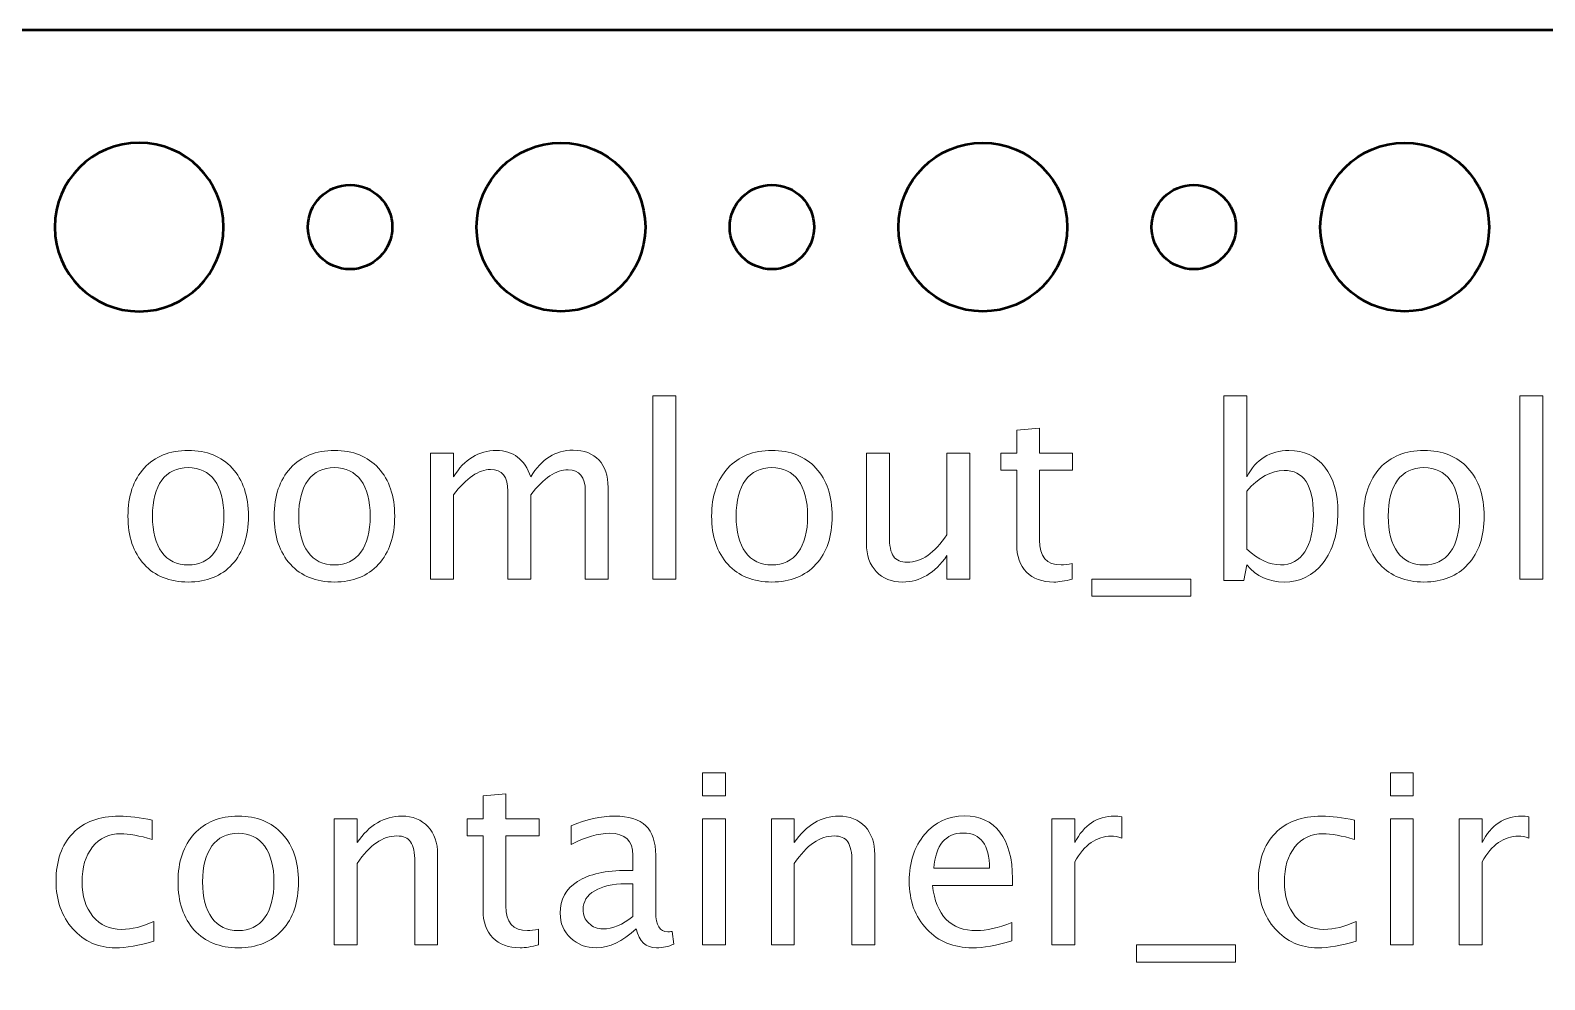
# Model space of a CAD drawing. Header units: centimetres. Extents: x -57 to 41, y -60 to 58.
# Drawn here: x -52.14 to -46.75, y 23.57 to 26.95 of the extents above; entities that cross this region are included whole.
import ezdxf

# ---------------------------------------------------------------- set-up
doc = ezdxf.new("R2010")
doc.units = ezdxf.units.CM
doc.header["$MEASUREMENT"] = 0
doc.layers.add('Layer 1', color=7, linetype='Continuous')

msp = doc.modelspace()

# ---------------------------------------------------------------- linework, layer by layer
at = {"layer": 'Layer 1', "lineweight": 53}
for points, knots in [([(-55.45, -2.45), (-55.45, -2.45), (-55.45, 26.45), (-55.45, 26.45), (-55.45, 26.45), (-55.45, 26.72614), (-55.22614, 26.95), (-54.95, 26.95), (-54.95, 26.95), (-54.95, 26.95), (-35.05, 26.95), (-35.05, 26.95), (-35.05, 26.95), (-34.77386, 26.95), (-34.55, 26.72614), (-34.55, 26.45), (-34.55, 26.45), (-34.55, 26.45), (-34.55, -2.45), (-34.55, -2.45), (-34.55, -2.45), (-34.55, -2.72614), (-34.77386, -2.95), (-35.05, -2.95), (-35.05, -2.95), (-35.05, -2.95), (-54.95, -2.95), (-54.95, -2.95), (-54.95, -2.95), (-55.22614, -2.95), (-55.45, -2.72614), (-55.45, -2.45)], [0, 0, 0, 0, 0.1111111, 0.1111111, 0.1111111, 0.1111111, 0.2222222, 0.2222222, 0.2222222, 0.2222222, 0.3333333, 0.3333333, 0.3333333, 0.3333333, 0.4444444, 0.4444444, 0.4444444, 0.4444444, 0.5555556, 0.5555556, 0.5555556, 0.5555556, 0.6666667, 0.6666667, 0.6666667, 0.6666667, 0.7777778, 0.7777778, 0.7777778, 0.7777778, 1, 1, 1, 1]), ([(-52.05, 26.25), (-52.05, 26.41569), (-51.91569, 26.55), (-51.75, 26.55), (-51.75, 26.55), (-51.58431, 26.55), (-51.45, 26.41569), (-51.45, 26.25), (-51.45, 26.25), (-51.45, 26.08431), (-51.58431, 25.95), (-51.75, 25.95), (-51.75, 25.95), (-51.91569, 25.95), (-52.05, 26.08431), (-52.05, 26.25)], [0, 0, 0, 0, 0.2, 0.2, 0.2, 0.2, 0.4, 0.4, 0.4, 0.4, 0.6, 0.6, 0.6, 0.6, 1, 1, 1, 1]), ([(-49.95, 26.25), (-49.95, 26.41569), (-50.08431, 26.55), (-50.25, 26.55), (-50.25, 26.55), (-50.41569, 26.55), (-50.55, 26.41569), (-50.55, 26.25), (-50.55, 26.25), (-50.55, 26.08431), (-50.41569, 25.95), (-50.25, 25.95), (-50.25, 25.95), (-50.08431, 25.95), (-49.95, 26.08431), (-49.95, 26.25)], [0, 0, 0, 0, 0.2, 0.2, 0.2, 0.2, 0.4, 0.4, 0.4, 0.4, 0.6, 0.6, 0.6, 0.6, 1, 1, 1, 1]), ([(-48.45, 26.25), (-48.45, 26.41569), (-48.58431, 26.55), (-48.75, 26.55), (-48.75, 26.55), (-48.91569, 26.55), (-49.05, 26.41569), (-49.05, 26.25), (-49.05, 26.25), (-49.05, 26.08431), (-48.91569, 25.95), (-48.75, 25.95), (-48.75, 25.95), (-48.58431, 25.95), (-48.45, 26.08431), (-48.45, 26.25)], [0, 0, 0, 0, 0.2, 0.2, 0.2, 0.2, 0.4, 0.4, 0.4, 0.4, 0.6, 0.6, 0.6, 0.6, 1, 1, 1, 1]), ([(-46.95, 26.25), (-46.95, 26.41569), (-47.08431, 26.55), (-47.25, 26.55), (-47.25, 26.55), (-47.41569, 26.55), (-47.55, 26.41569), (-47.55, 26.25), (-47.55, 26.25), (-47.55, 26.08431), (-47.41569, 25.95), (-47.25, 25.95), (-47.25, 25.95), (-47.08431, 25.95), (-46.95, 26.08431), (-46.95, 26.25)], [0, 0, 0, 0, 0.2, 0.2, 0.2, 0.2, 0.4, 0.4, 0.4, 0.4, 0.6, 0.6, 0.6, 0.6, 1, 1, 1, 1]), ([(-50.85, 26.25), (-50.85, 26.33284), (-50.91716, 26.4), (-51, 26.4), (-51, 26.4), (-51.08284, 26.4), (-51.15, 26.33284), (-51.15, 26.25), (-51.15, 26.25), (-51.15, 26.16716), (-51.08284, 26.1), (-51, 26.1), (-51, 26.1), (-50.91716, 26.1), (-50.85, 26.16716), (-50.85, 26.25)], [0, 0, 0, 0, 0.2, 0.2, 0.2, 0.2, 0.4, 0.4, 0.4, 0.4, 0.6, 0.6, 0.6, 0.6, 1, 1, 1, 1]), ([(-49.35, 26.25), (-49.35, 26.33284), (-49.41716, 26.4), (-49.5, 26.4), (-49.5, 26.4), (-49.58284, 26.4), (-49.65, 26.33284), (-49.65, 26.25), (-49.65, 26.25), (-49.65, 26.16716), (-49.58284, 26.1), (-49.5, 26.1), (-49.5, 26.1), (-49.41716, 26.1), (-49.35, 26.16716), (-49.35, 26.25)], [0, 0, 0, 0, 0.2, 0.2, 0.2, 0.2, 0.4, 0.4, 0.4, 0.4, 0.6, 0.6, 0.6, 0.6, 1, 1, 1, 1]), ([(-47.85, 26.25), (-47.85, 26.33284), (-47.91716, 26.4), (-48, 26.4), (-48, 26.4), (-48.08284, 26.4), (-48.15, 26.33284), (-48.15, 26.25), (-48.15, 26.25), (-48.15, 26.16716), (-48.08284, 26.1), (-48, 26.1), (-48, 26.1), (-47.91716, 26.1), (-47.85, 26.16716), (-47.85, 26.25)], [0, 0, 0, 0, 0.2, 0.2, 0.2, 0.2, 0.4, 0.4, 0.4, 0.4, 0.6, 0.6, 0.6, 0.6, 1, 1, 1, 1])]:
    msp.add_open_spline(points, degree=3, knots=knots, dxfattribs=at)
at = {"layer": 'Layer 1', "color": 5, "lineweight": 9}
for points, knots in [([(-49.9234, 24.99732), (-49.9234, 24.99732), (-49.9234, 25.6501), (-49.9234, 25.6501), (-49.9234, 25.6501), (-49.9234, 25.6501), (-49.84212, 25.6501), (-49.84212, 25.6501), (-49.84212, 25.6501), (-49.84212, 25.6501), (-49.84212, 24.99732), (-49.84212, 24.99732), (-49.84212, 24.99732), (-49.84212, 24.99732), (-49.9234, 24.99732), (-49.9234, 24.99732)], [0, 0, 0, 0, 0.2, 0.2, 0.2, 0.2, 0.4, 0.4, 0.4, 0.4, 0.6, 0.6, 0.6, 0.6, 1, 1, 1, 1]), ([(-47.89308, 24.99224), (-47.89308, 24.99224), (-47.89308, 25.6501), (-47.89308, 25.6501), (-47.89308, 25.6501), (-47.89308, 25.6501), (-47.8118, 25.6501), (-47.8118, 25.6501), (-47.8118, 25.6501), (-47.8118, 25.6501), (-47.8118, 25.36125), (-47.8118, 25.36125), (-47.8118, 25.36125), (-47.7785, 25.42404), (-47.7284, 25.45537), (-47.66166, 25.45537), (-47.66166, 25.45537), (-47.60761, 25.45537), (-47.56514, 25.43575), (-47.53409, 25.39638), (-47.53409, 25.39638), (-47.50305, 25.35701), (-47.48752, 25.30325), (-47.48752, 25.23509), (-47.48752, 25.23509), (-47.48752, 25.16087), (-47.50516, 25.1009), (-47.5403, 25.05546), (-47.5403, 25.05546), (-47.57544, 25.00988), (-47.62172, 24.98716), (-47.67901, 24.98716), (-47.67901, 24.98716), (-47.73221, 24.98716), (-47.77652, 25.00748), (-47.8118, 25.04826), (-47.8118, 25.04826), (-47.8118, 25.04826), (-47.82168, 24.99224), (-47.82168, 24.99224), (-47.82168, 24.99224), (-47.82168, 24.99224), (-47.89308, 24.99224), (-47.89308, 24.99224)], [0, 0, 0, 0, 0.0833333, 0.0833333, 0.0833333, 0.0833333, 0.1666667, 0.1666667, 0.1666667, 0.1666667, 0.25, 0.25, 0.25, 0.25, 0.3333333, 0.3333333, 0.3333333, 0.3333333, 0.4166667, 0.4166667, 0.4166667, 0.4166667, 0.5, 0.5, 0.5, 0.5, 0.5833333, 0.5833333, 0.5833333, 0.5833333, 0.6666667, 0.6666667, 0.6666667, 0.6666667, 0.75, 0.75, 0.75, 0.75, 0.8333333, 0.8333333, 0.8333333, 0.8333333, 1, 1, 1, 1]), ([(-46.8401, 24.99732), (-46.8401, 24.99732), (-46.8401, 25.6501), (-46.8401, 25.6501), (-46.8401, 25.6501), (-46.8401, 25.6501), (-46.75882, 25.6501), (-46.75882, 25.6501), (-46.75882, 25.6501), (-46.75882, 25.6501), (-46.75882, 24.99732), (-46.75882, 24.99732), (-46.75882, 24.99732), (-46.75882, 24.99732), (-46.8401, 24.99732), (-46.8401, 24.99732)], [0, 0, 0, 0, 0.2, 0.2, 0.2, 0.2, 0.4, 0.4, 0.4, 0.4, 0.6, 0.6, 0.6, 0.6, 1, 1, 1, 1]), ([(-48.43241, 24.99746), (-48.45753, 24.99055), (-48.4794, 24.98716), (-48.49788, 24.98716), (-48.49788, 24.98716), (-48.53937, 24.98716), (-48.57169, 24.99901), (-48.59483, 25.02272), (-48.59483, 25.02272), (-48.61811, 25.04643), (-48.62968, 25.07931), (-48.62968, 25.1215), (-48.62968, 25.1215), (-48.62968, 25.1215), (-48.62968, 25.38509), (-48.62968, 25.38509), (-48.62968, 25.38509), (-48.62968, 25.38509), (-48.68585, 25.38509), (-48.68585, 25.38509), (-48.68585, 25.38509), (-48.68585, 25.38509), (-48.68585, 25.44606), (-48.68585, 25.44606), (-48.68585, 25.44606), (-48.68585, 25.44606), (-48.62968, 25.44606), (-48.62968, 25.44606), (-48.62968, 25.44606), (-48.62968, 25.44606), (-48.62968, 25.52719), (-48.62968, 25.52719), (-48.62968, 25.52719), (-48.62968, 25.52719), (-48.5484, 25.53496), (-48.5484, 25.53496), (-48.5484, 25.53496), (-48.5484, 25.53496), (-48.5484, 25.44606), (-48.5484, 25.44606), (-48.5484, 25.44606), (-48.5484, 25.44606), (-48.43072, 25.44606), (-48.43072, 25.44606), (-48.43072, 25.44606), (-48.43072, 25.44606), (-48.43072, 25.38509), (-48.43072, 25.38509), (-48.43072, 25.38509), (-48.43072, 25.38509), (-48.5484, 25.38509), (-48.5484, 25.38509), (-48.5484, 25.38509), (-48.5484, 25.38509), (-48.5484, 25.13617), (-48.5484, 25.13617), (-48.5484, 25.13617), (-48.5484, 25.07747), (-48.52286, 25.04812), (-48.47192, 25.04812), (-48.47192, 25.04812), (-48.46105, 25.04812), (-48.44793, 25.04995), (-48.43241, 25.05348), (-48.43241, 25.05348), (-48.43241, 25.05348), (-48.43241, 24.99746), (-48.43241, 24.99746)], [0, 0, 0, 0, 0.0555556, 0.0555556, 0.0555556, 0.0555556, 0.1111111, 0.1111111, 0.1111111, 0.1111111, 0.1666667, 0.1666667, 0.1666667, 0.1666667, 0.2222222, 0.2222222, 0.2222222, 0.2222222, 0.2777778, 0.2777778, 0.2777778, 0.2777778, 0.3333333, 0.3333333, 0.3333333, 0.3333333, 0.3888889, 0.3888889, 0.3888889, 0.3888889, 0.4444444, 0.4444444, 0.4444444, 0.4444444, 0.5, 0.5, 0.5, 0.5, 0.5555556, 0.5555556, 0.5555556, 0.5555556, 0.6111111, 0.6111111, 0.6111111, 0.6111111, 0.6666667, 0.6666667, 0.6666667, 0.6666667, 0.7222222, 0.7222222, 0.7222222, 0.7222222, 0.7777778, 0.7777778, 0.7777778, 0.7777778, 0.8333333, 0.8333333, 0.8333333, 0.8333333, 0.8888889, 0.8888889, 0.8888889, 0.8888889, 1, 1, 1, 1]), ([(-51.57554, 24.98716), (-51.64144, 24.98716), (-51.69365, 25.00819), (-51.73204, 25.05024), (-51.73204, 25.05024), (-51.77056, 25.09229), (-51.78975, 25.14944), (-51.78975, 25.22155), (-51.78975, 25.22155), (-51.78975, 25.29351), (-51.77056, 25.35052), (-51.73204, 25.39243), (-51.73204, 25.39243), (-51.69365, 25.43434), (-51.64144, 25.45537), (-51.57554, 25.45537), (-51.57554, 25.45537), (-51.50964, 25.45537), (-51.45743, 25.43434), (-51.41905, 25.39243), (-51.41905, 25.39243), (-51.38053, 25.35052), (-51.36133, 25.29351), (-51.36133, 25.22155), (-51.36133, 25.22155), (-51.36133, 25.14944), (-51.38053, 25.09229), (-51.41905, 25.05024), (-51.41905, 25.05024), (-51.45743, 25.00819), (-51.50964, 24.98716), (-51.57554, 24.98716)], [0, 0, 0, 0, 0.1111111, 0.1111111, 0.1111111, 0.1111111, 0.2222222, 0.2222222, 0.2222222, 0.2222222, 0.3333333, 0.3333333, 0.3333333, 0.3333333, 0.4444444, 0.4444444, 0.4444444, 0.4444444, 0.5555556, 0.5555556, 0.5555556, 0.5555556, 0.6666667, 0.6666667, 0.6666667, 0.6666667, 0.7777778, 0.7777778, 0.7777778, 0.7777778, 1, 1, 1, 1]), ([(-51.0554, 24.98716), (-51.1213, 24.98716), (-51.17351, 25.00819), (-51.2119, 25.05024), (-51.2119, 25.05024), (-51.25042, 25.09229), (-51.26961, 25.14944), (-51.26961, 25.22155), (-51.26961, 25.22155), (-51.26961, 25.29351), (-51.25042, 25.35052), (-51.2119, 25.39243), (-51.2119, 25.39243), (-51.17351, 25.43434), (-51.1213, 25.45537), (-51.0554, 25.45537), (-51.0554, 25.45537), (-50.9895, 25.45537), (-50.93729, 25.43434), (-50.89891, 25.39243), (-50.89891, 25.39243), (-50.86039, 25.35052), (-50.84119, 25.29351), (-50.84119, 25.22155), (-50.84119, 25.22155), (-50.84119, 25.14944), (-50.86039, 25.09229), (-50.89891, 25.05024), (-50.89891, 25.05024), (-50.93729, 25.00819), (-50.9895, 24.98716), (-51.0554, 24.98716)], [0, 0, 0, 0, 0.1111111, 0.1111111, 0.1111111, 0.1111111, 0.2222222, 0.2222222, 0.2222222, 0.2222222, 0.3333333, 0.3333333, 0.3333333, 0.3333333, 0.4444444, 0.4444444, 0.4444444, 0.4444444, 0.5555556, 0.5555556, 0.5555556, 0.5555556, 0.6666667, 0.6666667, 0.6666667, 0.6666667, 0.7777778, 0.7777778, 0.7777778, 0.7777778, 1, 1, 1, 1]), ([(-50.71391, 24.99732), (-50.71391, 24.99732), (-50.71391, 25.44606), (-50.71391, 25.44606), (-50.71391, 25.44606), (-50.71391, 25.44606), (-50.63263, 25.44606), (-50.63263, 25.44606), (-50.63263, 25.44606), (-50.63263, 25.44606), (-50.63263, 25.36125), (-50.63263, 25.36125), (-50.63263, 25.36125), (-50.59298, 25.42404), (-50.54218, 25.45537), (-50.47995, 25.45537), (-50.47995, 25.45537), (-50.41997, 25.45537), (-50.37919, 25.42404), (-50.35746, 25.36125), (-50.35746, 25.36125), (-50.31894, 25.42461), (-50.2687, 25.45622), (-50.20704, 25.45622), (-50.20704, 25.45622), (-50.16767, 25.45622), (-50.13705, 25.44464), (-50.11517, 25.42136), (-50.11517, 25.42136), (-50.0933, 25.39808), (-50.08229, 25.36548), (-50.08229, 25.32357), (-50.08229, 25.32357), (-50.08229, 25.32357), (-50.08229, 24.99732), (-50.08229, 24.99732), (-50.08229, 24.99732), (-50.08229, 24.99732), (-50.16357, 24.99732), (-50.16357, 24.99732), (-50.16357, 24.99732), (-50.16357, 24.99732), (-50.16357, 25.31016), (-50.16357, 25.31016), (-50.16357, 25.31016), (-50.16357, 25.36125), (-50.18389, 25.38679), (-50.22453, 25.38679), (-50.22453, 25.38679), (-50.26673, 25.38679), (-50.31104, 25.35701), (-50.35746, 25.29732), (-50.35746, 25.29732), (-50.35746, 25.29732), (-50.35746, 24.99732), (-50.35746, 24.99732), (-50.35746, 24.99732), (-50.35746, 24.99732), (-50.43874, 24.99732), (-50.43874, 24.99732), (-50.43874, 24.99732), (-50.43874, 24.99732), (-50.43874, 25.31045), (-50.43874, 25.31045), (-50.43874, 25.31045), (-50.43874, 25.36195), (-50.45934, 25.38763), (-50.50069, 25.38763), (-50.50069, 25.38763), (-50.54175, 25.38763), (-50.58578, 25.35772), (-50.63263, 25.29775), (-50.63263, 25.29775), (-50.63263, 25.29775), (-50.63263, 24.99732), (-50.63263, 24.99732), (-50.63263, 24.99732), (-50.63263, 24.99732), (-50.71391, 24.99732), (-50.71391, 24.99732)], [0, 0, 0, 0, 0.047619, 0.047619, 0.047619, 0.047619, 0.0952381, 0.0952381, 0.0952381, 0.0952381, 0.1428571, 0.1428571, 0.1428571, 0.1428571, 0.1904762, 0.1904762, 0.1904762, 0.1904762, 0.2380952, 0.2380952, 0.2380952, 0.2380952, 0.2857143, 0.2857143, 0.2857143, 0.2857143, 0.3333333, 0.3333333, 0.3333333, 0.3333333, 0.3809524, 0.3809524, 0.3809524, 0.3809524, 0.4285714, 0.4285714, 0.4285714, 0.4285714, 0.4761905, 0.4761905, 0.4761905, 0.4761905, 0.5238095, 0.5238095, 0.5238095, 0.5238095, 0.5714286, 0.5714286, 0.5714286, 0.5714286, 0.6190476, 0.6190476, 0.6190476, 0.6190476, 0.6666667, 0.6666667, 0.6666667, 0.6666667, 0.7142857, 0.7142857, 0.7142857, 0.7142857, 0.7619048, 0.7619048, 0.7619048, 0.7619048, 0.8095238, 0.8095238, 0.8095238, 0.8095238, 0.8571429, 0.8571429, 0.8571429, 0.8571429, 0.9047619, 0.9047619, 0.9047619, 0.9047619, 1, 1, 1, 1]), ([(-49.50006, 24.98716), (-49.56596, 24.98716), (-49.61817, 25.00819), (-49.65656, 25.05024), (-49.65656, 25.05024), (-49.69508, 25.09229), (-49.71427, 25.14944), (-49.71427, 25.22155), (-49.71427, 25.22155), (-49.71427, 25.29351), (-49.69508, 25.35052), (-49.65656, 25.39243), (-49.65656, 25.39243), (-49.61817, 25.43434), (-49.56596, 25.45537), (-49.50006, 25.45537), (-49.50006, 25.45537), (-49.43416, 25.45537), (-49.38195, 25.43434), (-49.34357, 25.39243), (-49.34357, 25.39243), (-49.30505, 25.35052), (-49.28585, 25.29351), (-49.28585, 25.22155), (-49.28585, 25.22155), (-49.28585, 25.14944), (-49.30505, 25.09229), (-49.34357, 25.05024), (-49.34357, 25.05024), (-49.38195, 25.00819), (-49.43416, 24.98716), (-49.50006, 24.98716)], [0, 0, 0, 0, 0.1111111, 0.1111111, 0.1111111, 0.1111111, 0.2222222, 0.2222222, 0.2222222, 0.2222222, 0.3333333, 0.3333333, 0.3333333, 0.3333333, 0.4444444, 0.4444444, 0.4444444, 0.4444444, 0.5555556, 0.5555556, 0.5555556, 0.5555556, 0.6666667, 0.6666667, 0.6666667, 0.6666667, 0.7777778, 0.7777778, 0.7777778, 0.7777778, 1, 1, 1, 1]), ([(-48.87748, 24.99732), (-48.87748, 24.99732), (-48.87748, 25.0817), (-48.87748, 25.0817), (-48.87748, 25.0817), (-48.9208, 25.01863), (-48.97343, 24.98716), (-49.03524, 24.98716), (-49.03524, 24.98716), (-49.07447, 24.98716), (-49.10565, 24.99944), (-49.1288, 25.02413), (-49.1288, 25.02413), (-49.15208, 25.04883), (-49.16365, 25.08199), (-49.16365, 25.1239), (-49.16365, 25.1239), (-49.16365, 25.1239), (-49.16365, 25.44606), (-49.16365, 25.44606), (-49.16365, 25.44606), (-49.16365, 25.44606), (-49.08237, 25.44606), (-49.08237, 25.44606), (-49.08237, 25.44606), (-49.08237, 25.44606), (-49.08237, 25.15043), (-49.08237, 25.15043), (-49.08237, 25.15043), (-49.08237, 25.1167), (-49.07743, 25.09285), (-49.06769, 25.07874), (-49.06769, 25.07874), (-49.05782, 25.06449), (-49.04145, 25.05743), (-49.01845, 25.05743), (-49.01845, 25.05743), (-48.96877, 25.05743), (-48.92164, 25.09003), (-48.87748, 25.15537), (-48.87748, 25.15537), (-48.87748, 25.15537), (-48.87748, 25.44606), (-48.87748, 25.44606), (-48.87748, 25.44606), (-48.87748, 25.44606), (-48.79619, 25.44606), (-48.79619, 25.44606), (-48.79619, 25.44606), (-48.79619, 25.44606), (-48.79619, 24.99732), (-48.79619, 24.99732), (-48.79619, 24.99732), (-48.79619, 24.99732), (-48.87748, 24.99732), (-48.87748, 24.99732)], [0, 0, 0, 0, 0.0666667, 0.0666667, 0.0666667, 0.0666667, 0.1333333, 0.1333333, 0.1333333, 0.1333333, 0.2, 0.2, 0.2, 0.2, 0.2666667, 0.2666667, 0.2666667, 0.2666667, 0.3333333, 0.3333333, 0.3333333, 0.3333333, 0.4, 0.4, 0.4, 0.4, 0.4666667, 0.4666667, 0.4666667, 0.4666667, 0.5333333, 0.5333333, 0.5333333, 0.5333333, 0.6, 0.6, 0.6, 0.6, 0.6666667, 0.6666667, 0.6666667, 0.6666667, 0.7333333, 0.7333333, 0.7333333, 0.7333333, 0.8, 0.8, 0.8, 0.8, 0.8666667, 0.8666667, 0.8666667, 0.8666667, 1, 1, 1, 1]), ([(-47.18159, 24.98716), (-47.24749, 24.98716), (-47.2997, 25.00819), (-47.33809, 25.05024), (-47.33809, 25.05024), (-47.37661, 25.09229), (-47.3958, 25.14944), (-47.3958, 25.22155), (-47.3958, 25.22155), (-47.3958, 25.29351), (-47.37661, 25.35052), (-47.33809, 25.39243), (-47.33809, 25.39243), (-47.2997, 25.43434), (-47.24749, 25.45537), (-47.18159, 25.45537), (-47.18159, 25.45537), (-47.11569, 25.45537), (-47.06348, 25.43434), (-47.0251, 25.39243), (-47.0251, 25.39243), (-46.98658, 25.35052), (-46.96738, 25.29351), (-46.96738, 25.22155), (-46.96738, 25.22155), (-46.96738, 25.14944), (-46.98658, 25.09229), (-47.0251, 25.05024), (-47.0251, 25.05024), (-47.06348, 25.00819), (-47.11569, 24.98716), (-47.18159, 24.98716)], [0, 0, 0, 0, 0.1111111, 0.1111111, 0.1111111, 0.1111111, 0.2222222, 0.2222222, 0.2222222, 0.2222222, 0.3333333, 0.3333333, 0.3333333, 0.3333333, 0.4444444, 0.4444444, 0.4444444, 0.4444444, 0.5555556, 0.5555556, 0.5555556, 0.5555556, 0.6666667, 0.6666667, 0.6666667, 0.6666667, 0.7777778, 0.7777778, 0.7777778, 0.7777778, 1, 1, 1, 1]), ([(-51.57568, 25.04812), (-51.53547, 25.04812), (-51.50414, 25.06322), (-51.48184, 25.09356), (-51.48184, 25.09356), (-51.45969, 25.12376), (-51.44854, 25.16651), (-51.44854, 25.22155), (-51.44854, 25.22155), (-51.44854, 25.27644), (-51.45969, 25.31905), (-51.48184, 25.34925), (-51.48184, 25.34925), (-51.50414, 25.37931), (-51.53547, 25.39441), (-51.57568, 25.39441), (-51.57568, 25.39441), (-51.61604, 25.39441), (-51.64737, 25.37931), (-51.66938, 25.34925), (-51.66938, 25.34925), (-51.69154, 25.31905), (-51.70254, 25.27644), (-51.70254, 25.22155), (-51.70254, 25.22155), (-51.70254, 25.16651), (-51.69154, 25.12376), (-51.66938, 25.09356), (-51.66938, 25.09356), (-51.64737, 25.06322), (-51.61604, 25.04812), (-51.57568, 25.04812)], [0, 0, 0, 0, 0.1111111, 0.1111111, 0.1111111, 0.1111111, 0.2222222, 0.2222222, 0.2222222, 0.2222222, 0.3333333, 0.3333333, 0.3333333, 0.3333333, 0.4444444, 0.4444444, 0.4444444, 0.4444444, 0.5555556, 0.5555556, 0.5555556, 0.5555556, 0.6666667, 0.6666667, 0.6666667, 0.6666667, 0.7777778, 0.7777778, 0.7777778, 0.7777778, 1, 1, 1, 1]), ([(-51.05554, 25.04812), (-51.01533, 25.04812), (-50.984, 25.06322), (-50.9617, 25.09356), (-50.9617, 25.09356), (-50.93955, 25.12376), (-50.9284, 25.16651), (-50.9284, 25.22155), (-50.9284, 25.22155), (-50.9284, 25.27644), (-50.93955, 25.31905), (-50.9617, 25.34925), (-50.9617, 25.34925), (-50.984, 25.37931), (-51.01533, 25.39441), (-51.05554, 25.39441), (-51.05554, 25.39441), (-51.0959, 25.39441), (-51.12723, 25.37931), (-51.14924, 25.34925), (-51.14924, 25.34925), (-51.1714, 25.31905), (-51.1824, 25.27644), (-51.1824, 25.22155), (-51.1824, 25.22155), (-51.1824, 25.16651), (-51.1714, 25.12376), (-51.14924, 25.09356), (-51.14924, 25.09356), (-51.12723, 25.06322), (-51.0959, 25.04812), (-51.05554, 25.04812)], [0, 0, 0, 0, 0.1111111, 0.1111111, 0.1111111, 0.1111111, 0.2222222, 0.2222222, 0.2222222, 0.2222222, 0.3333333, 0.3333333, 0.3333333, 0.3333333, 0.4444444, 0.4444444, 0.4444444, 0.4444444, 0.5555556, 0.5555556, 0.5555556, 0.5555556, 0.6666667, 0.6666667, 0.6666667, 0.6666667, 0.7777778, 0.7777778, 0.7777778, 0.7777778, 1, 1, 1, 1]), ([(-49.5002, 25.04812), (-49.45999, 25.04812), (-49.42866, 25.06322), (-49.40636, 25.09356), (-49.40636, 25.09356), (-49.38421, 25.12376), (-49.37306, 25.16651), (-49.37306, 25.22155), (-49.37306, 25.22155), (-49.37306, 25.27644), (-49.38421, 25.31905), (-49.40636, 25.34925), (-49.40636, 25.34925), (-49.42866, 25.37931), (-49.45999, 25.39441), (-49.5002, 25.39441), (-49.5002, 25.39441), (-49.54056, 25.39441), (-49.57189, 25.37931), (-49.5939, 25.34925), (-49.5939, 25.34925), (-49.61606, 25.31905), (-49.62706, 25.27644), (-49.62706, 25.22155), (-49.62706, 25.22155), (-49.62706, 25.16651), (-49.61606, 25.12376), (-49.5939, 25.09356), (-49.5939, 25.09356), (-49.57189, 25.06322), (-49.54056, 25.04812), (-49.5002, 25.04812)], [0, 0, 0, 0, 0.1111111, 0.1111111, 0.1111111, 0.1111111, 0.2222222, 0.2222222, 0.2222222, 0.2222222, 0.3333333, 0.3333333, 0.3333333, 0.3333333, 0.4444444, 0.4444444, 0.4444444, 0.4444444, 0.5555556, 0.5555556, 0.5555556, 0.5555556, 0.6666667, 0.6666667, 0.6666667, 0.6666667, 0.7777778, 0.7777778, 0.7777778, 0.7777778, 1, 1, 1, 1]), ([(-47.8118, 25.10428), (-47.76989, 25.06689), (-47.72995, 25.04812), (-47.692, 25.04812), (-47.692, 25.04812), (-47.6546, 25.04812), (-47.62567, 25.06378), (-47.60535, 25.09497), (-47.60535, 25.09497), (-47.58489, 25.12615), (-47.57473, 25.17004), (-47.57473, 25.22677), (-47.57473, 25.22677), (-47.57473, 25.33175), (-47.60945, 25.38425), (-47.67887, 25.38425), (-47.67887, 25.38425), (-47.72431, 25.38425), (-47.76862, 25.35969), (-47.8118, 25.31045), (-47.8118, 25.31045), (-47.8118, 25.31045), (-47.8118, 25.10428), (-47.8118, 25.10428)], [0, 0, 0, 0, 0.1428571, 0.1428571, 0.1428571, 0.1428571, 0.2857143, 0.2857143, 0.2857143, 0.2857143, 0.4285714, 0.4285714, 0.4285714, 0.4285714, 0.5714286, 0.5714286, 0.5714286, 0.5714286, 0.7142857, 0.7142857, 0.7142857, 0.7142857, 1, 1, 1, 1]), ([(-47.18173, 25.04812), (-47.14152, 25.04812), (-47.11019, 25.06322), (-47.08789, 25.09356), (-47.08789, 25.09356), (-47.06574, 25.12376), (-47.05459, 25.16651), (-47.05459, 25.22155), (-47.05459, 25.22155), (-47.05459, 25.27644), (-47.06574, 25.31905), (-47.08789, 25.34925), (-47.08789, 25.34925), (-47.11019, 25.37931), (-47.14152, 25.39441), (-47.18173, 25.39441), (-47.18173, 25.39441), (-47.22209, 25.39441), (-47.25342, 25.37931), (-47.27543, 25.34925), (-47.27543, 25.34925), (-47.29759, 25.31905), (-47.30859, 25.27644), (-47.30859, 25.22155), (-47.30859, 25.22155), (-47.30859, 25.16651), (-47.29759, 25.12376), (-47.27543, 25.09356), (-47.27543, 25.09356), (-47.25342, 25.06322), (-47.22209, 25.04812), (-47.18173, 25.04812)], [0, 0, 0, 0, 0.1111111, 0.1111111, 0.1111111, 0.1111111, 0.2222222, 0.2222222, 0.2222222, 0.2222222, 0.3333333, 0.3333333, 0.3333333, 0.3333333, 0.4444444, 0.4444444, 0.4444444, 0.4444444, 0.5555556, 0.5555556, 0.5555556, 0.5555556, 0.6666667, 0.6666667, 0.6666667, 0.6666667, 0.7777778, 0.7777778, 0.7777778, 0.7777778, 1, 1, 1, 1]), ([(-48.36214, 24.93636), (-48.36214, 24.93636), (-48.36214, 24.99732), (-48.36214, 24.99732), (-48.36214, 24.99732), (-48.36214, 24.99732), (-48.00993, 24.99732), (-48.00993, 24.99732), (-48.00993, 24.99732), (-48.00993, 24.99732), (-48.00993, 24.93636), (-48.00993, 24.93636), (-48.00993, 24.93636), (-48.00993, 24.93636), (-48.36214, 24.93636), (-48.36214, 24.93636)], [0, 0, 0, 0, 0.2, 0.2, 0.2, 0.2, 0.4, 0.4, 0.4, 0.4, 0.6, 0.6, 0.6, 0.6, 1, 1, 1, 1]), ([(-49.74633, 24.22714), (-49.74633, 24.22714), (-49.74633, 24.30842), (-49.74633, 24.30842), (-49.74633, 24.30842), (-49.74633, 24.30842), (-49.66505, 24.30842), (-49.66505, 24.30842), (-49.66505, 24.30842), (-49.66505, 24.30842), (-49.66505, 24.22714), (-49.66505, 24.22714), (-49.66505, 24.22714), (-49.66505, 24.22714), (-49.74633, 24.22714), (-49.74633, 24.22714)], [0, 0, 0, 0, 0.2, 0.2, 0.2, 0.2, 0.4, 0.4, 0.4, 0.4, 0.6, 0.6, 0.6, 0.6, 1, 1, 1, 1]), ([(-47.30099, 24.22714), (-47.30099, 24.22714), (-47.30099, 24.30842), (-47.30099, 24.30842), (-47.30099, 24.30842), (-47.30099, 24.30842), (-47.21971, 24.30842), (-47.21971, 24.30842), (-47.21971, 24.30842), (-47.21971, 24.30842), (-47.21971, 24.22714), (-47.21971, 24.22714), (-47.21971, 24.22714), (-47.21971, 24.22714), (-47.30099, 24.22714), (-47.30099, 24.22714)], [0, 0, 0, 0, 0.2, 0.2, 0.2, 0.2, 0.4, 0.4, 0.4, 0.4, 0.6, 0.6, 0.6, 0.6, 1, 1, 1, 1]), ([(-50.32982, 23.69642), (-50.35494, 23.68951), (-50.37681, 23.68612), (-50.39529, 23.68612), (-50.39529, 23.68612), (-50.43678, 23.68612), (-50.4691, 23.69797), (-50.49224, 23.72168), (-50.49224, 23.72168), (-50.51552, 23.74539), (-50.52709, 23.77827), (-50.52709, 23.82046), (-50.52709, 23.82046), (-50.52709, 23.82046), (-50.52709, 24.08405), (-50.52709, 24.08405), (-50.52709, 24.08405), (-50.52709, 24.08405), (-50.58326, 24.08405), (-50.58326, 24.08405), (-50.58326, 24.08405), (-50.58326, 24.08405), (-50.58326, 24.14502), (-50.58326, 24.14502), (-50.58326, 24.14502), (-50.58326, 24.14502), (-50.52709, 24.14502), (-50.52709, 24.14502), (-50.52709, 24.14502), (-50.52709, 24.14502), (-50.52709, 24.22615), (-50.52709, 24.22615), (-50.52709, 24.22615), (-50.52709, 24.22615), (-50.44581, 24.23392), (-50.44581, 24.23392), (-50.44581, 24.23392), (-50.44581, 24.23392), (-50.44581, 24.14502), (-50.44581, 24.14502), (-50.44581, 24.14502), (-50.44581, 24.14502), (-50.32813, 24.14502), (-50.32813, 24.14502), (-50.32813, 24.14502), (-50.32813, 24.14502), (-50.32813, 24.08405), (-50.32813, 24.08405), (-50.32813, 24.08405), (-50.32813, 24.08405), (-50.44581, 24.08405), (-50.44581, 24.08405), (-50.44581, 24.08405), (-50.44581, 24.08405), (-50.44581, 23.83513), (-50.44581, 23.83513), (-50.44581, 23.83513), (-50.44581, 23.77643), (-50.42027, 23.74708), (-50.36933, 23.74708), (-50.36933, 23.74708), (-50.35846, 23.74708), (-50.34534, 23.74891), (-50.32982, 23.75244), (-50.32982, 23.75244), (-50.32982, 23.75244), (-50.32982, 23.69642), (-50.32982, 23.69642)], [0, 0, 0, 0, 0.0555556, 0.0555556, 0.0555556, 0.0555556, 0.1111111, 0.1111111, 0.1111111, 0.1111111, 0.1666667, 0.1666667, 0.1666667, 0.1666667, 0.2222222, 0.2222222, 0.2222222, 0.2222222, 0.2777778, 0.2777778, 0.2777778, 0.2777778, 0.3333333, 0.3333333, 0.3333333, 0.3333333, 0.3888889, 0.3888889, 0.3888889, 0.3888889, 0.4444444, 0.4444444, 0.4444444, 0.4444444, 0.5, 0.5, 0.5, 0.5, 0.5555556, 0.5555556, 0.5555556, 0.5555556, 0.6111111, 0.6111111, 0.6111111, 0.6111111, 0.6666667, 0.6666667, 0.6666667, 0.6666667, 0.7222222, 0.7222222, 0.7222222, 0.7222222, 0.7777778, 0.7777778, 0.7777778, 0.7777778, 0.8333333, 0.8333333, 0.8333333, 0.8333333, 0.8888889, 0.8888889, 0.8888889, 0.8888889, 1, 1, 1, 1]), ([(-51.69819, 23.70983), (-51.75082, 23.69402), (-51.79626, 23.68612), (-51.8345, 23.68612), (-51.8345, 23.68612), (-51.89518, 23.68612), (-51.94541, 23.70856), (-51.98535, 23.75329), (-51.98535, 23.75329), (-52.02528, 23.79816), (-52.04532, 23.85475), (-52.04532, 23.92291), (-52.04532, 23.92291), (-52.04532, 23.99572), (-52.02556, 24.05259), (-51.98605, 24.09323), (-51.98605, 24.09323), (-51.94654, 24.13401), (-51.89137, 24.15433), (-51.82053, 24.15433), (-51.82053, 24.15433), (-51.78567, 24.15433), (-51.74645, 24.14953), (-51.70327, 24.13994), (-51.70327, 24.13994), (-51.70327, 24.13994), (-51.70327, 24.07135), (-51.70327, 24.07135), (-51.70327, 24.07135), (-51.74913, 24.0849), (-51.78652, 24.09167), (-51.81531, 24.09167), (-51.81531, 24.09167), (-51.85708, 24.09167), (-51.89052, 24.07601), (-51.9155, 24.04483), (-51.9155, 24.04483), (-51.94047, 24.01364), (-51.95303, 23.97201), (-51.95303, 23.92008), (-51.95303, 23.92008), (-51.95303, 23.86971), (-51.94005, 23.82907), (-51.91423, 23.79788), (-51.91423, 23.79788), (-51.8884, 23.76684), (-51.85468, 23.75131), (-51.81277, 23.75131), (-51.81277, 23.75131), (-51.77566, 23.75131), (-51.73756, 23.76091), (-51.69819, 23.7801), (-51.69819, 23.7801), (-51.69819, 23.7801), (-51.69819, 23.70983), (-51.69819, 23.70983)], [0, 0, 0, 0, 0.0666667, 0.0666667, 0.0666667, 0.0666667, 0.1333333, 0.1333333, 0.1333333, 0.1333333, 0.2, 0.2, 0.2, 0.2, 0.2666667, 0.2666667, 0.2666667, 0.2666667, 0.3333333, 0.3333333, 0.3333333, 0.3333333, 0.4, 0.4, 0.4, 0.4, 0.4666667, 0.4666667, 0.4666667, 0.4666667, 0.5333333, 0.5333333, 0.5333333, 0.5333333, 0.6, 0.6, 0.6, 0.6, 0.6666667, 0.6666667, 0.6666667, 0.6666667, 0.7333333, 0.7333333, 0.7333333, 0.7333333, 0.8, 0.8, 0.8, 0.8, 0.8666667, 0.8666667, 0.8666667, 0.8666667, 1, 1, 1, 1]), ([(-51.39747, 23.68612), (-51.46337, 23.68612), (-51.51558, 23.70715), (-51.55397, 23.7492), (-51.55397, 23.7492), (-51.59249, 23.79125), (-51.61168, 23.8484), (-51.61168, 23.92051), (-51.61168, 23.92051), (-51.61168, 23.99247), (-51.59249, 24.04948), (-51.55397, 24.09139), (-51.55397, 24.09139), (-51.51558, 24.1333), (-51.46337, 24.15433), (-51.39747, 24.15433), (-51.39747, 24.15433), (-51.33157, 24.15433), (-51.27936, 24.1333), (-51.24098, 24.09139), (-51.24098, 24.09139), (-51.20246, 24.04948), (-51.18326, 23.99247), (-51.18326, 23.92051), (-51.18326, 23.92051), (-51.18326, 23.8484), (-51.20246, 23.79125), (-51.24098, 23.7492), (-51.24098, 23.7492), (-51.27936, 23.70715), (-51.33157, 23.68612), (-51.39747, 23.68612)], [0, 0, 0, 0, 0.1111111, 0.1111111, 0.1111111, 0.1111111, 0.2222222, 0.2222222, 0.2222222, 0.2222222, 0.3333333, 0.3333333, 0.3333333, 0.3333333, 0.4444444, 0.4444444, 0.4444444, 0.4444444, 0.5555556, 0.5555556, 0.5555556, 0.5555556, 0.6666667, 0.6666667, 0.6666667, 0.6666667, 0.7777778, 0.7777778, 0.7777778, 0.7777778, 1, 1, 1, 1]), ([(-51.05598, 23.69628), (-51.05598, 23.69628), (-51.05598, 24.14502), (-51.05598, 24.14502), (-51.05598, 24.14502), (-51.05598, 24.14502), (-50.9747, 24.14502), (-50.9747, 24.14502), (-50.9747, 24.14502), (-50.9747, 24.14502), (-50.9747, 24.06021), (-50.9747, 24.06021), (-50.9747, 24.06021), (-50.93166, 24.123), (-50.87888, 24.15433), (-50.81651, 24.15433), (-50.81651, 24.15433), (-50.77728, 24.15433), (-50.7461, 24.14205), (-50.7231, 24.11736), (-50.7231, 24.11736), (-50.7001, 24.0928), (-50.68852, 24.05964), (-50.68852, 24.01816), (-50.68852, 24.01816), (-50.68852, 24.01816), (-50.68852, 23.69628), (-50.68852, 23.69628), (-50.68852, 23.69628), (-50.68852, 23.69628), (-50.76981, 23.69628), (-50.76981, 23.69628), (-50.76981, 23.69628), (-50.76981, 23.69628), (-50.76981, 23.99163), (-50.76981, 23.99163), (-50.76981, 23.99163), (-50.76981, 24.02493), (-50.77474, 24.04864), (-50.78448, 24.06275), (-50.78448, 24.06275), (-50.79436, 24.077), (-50.81059, 24.08405), (-50.83331, 24.08405), (-50.83331, 24.08405), (-50.88326, 24.08405), (-50.93039, 24.05146), (-50.9747, 23.98626), (-50.9747, 23.98626), (-50.9747, 23.98626), (-50.9747, 23.69628), (-50.9747, 23.69628), (-50.9747, 23.69628), (-50.9747, 23.69628), (-51.05598, 23.69628), (-51.05598, 23.69628)], [0, 0, 0, 0, 0.0666667, 0.0666667, 0.0666667, 0.0666667, 0.1333333, 0.1333333, 0.1333333, 0.1333333, 0.2, 0.2, 0.2, 0.2, 0.2666667, 0.2666667, 0.2666667, 0.2666667, 0.3333333, 0.3333333, 0.3333333, 0.3333333, 0.4, 0.4, 0.4, 0.4, 0.4666667, 0.4666667, 0.4666667, 0.4666667, 0.5333333, 0.5333333, 0.5333333, 0.5333333, 0.6, 0.6, 0.6, 0.6, 0.6666667, 0.6666667, 0.6666667, 0.6666667, 0.7333333, 0.7333333, 0.7333333, 0.7333333, 0.8, 0.8, 0.8, 0.8, 0.8666667, 0.8666667, 0.8666667, 0.8666667, 1, 1, 1, 1]), ([(-49.98255, 23.75343), (-50.03137, 23.70856), (-50.07836, 23.68612), (-50.12352, 23.68612), (-50.12352, 23.68612), (-50.16063, 23.68612), (-50.19153, 23.69769), (-50.21595, 23.72097), (-50.21595, 23.72097), (-50.2405, 23.74426), (-50.25278, 23.77361), (-50.25278, 23.80903), (-50.25278, 23.80903), (-50.25278, 23.85799), (-50.23217, 23.89567), (-50.19097, 23.92192), (-50.19097, 23.92192), (-50.14976, 23.94816), (-50.09064, 23.96129), (-50.01359, 23.96129), (-50.01359, 23.96129), (-50.01359, 23.96129), (-49.99454, 23.96129), (-49.99454, 23.96129), (-49.99454, 23.96129), (-49.99454, 23.96129), (-49.99454, 24.01533), (-49.99454, 24.01533), (-49.99454, 24.01533), (-49.99454, 24.0674), (-50.02164, 24.09337), (-50.07596, 24.09337), (-50.07596, 24.09337), (-50.11801, 24.09337), (-50.16402, 24.0801), (-50.21383, 24.05357), (-50.21383, 24.05357), (-50.21383, 24.05357), (-50.21383, 24.12046), (-50.21383, 24.12046), (-50.21383, 24.12046), (-50.15908, 24.14304), (-50.10743, 24.15433), (-50.05903, 24.15433), (-50.05903, 24.15433), (-50.00922, 24.15433), (-49.97239, 24.14304), (-49.94882, 24.12032), (-49.94882, 24.12032), (-49.92512, 24.0976), (-49.91326, 24.06261), (-49.91326, 24.01533), (-49.91326, 24.01533), (-49.91326, 24.01533), (-49.91326, 23.81256), (-49.91326, 23.81256), (-49.91326, 23.81256), (-49.91326, 23.76613), (-49.89901, 23.74285), (-49.87036, 23.74285), (-49.87036, 23.74285), (-49.86684, 23.74285), (-49.86161, 23.74341), (-49.8547, 23.74454), (-49.8547, 23.74454), (-49.8547, 23.74454), (-49.84891, 23.69938), (-49.84891, 23.69938), (-49.84891, 23.69938), (-49.8674, 23.69049), (-49.88772, 23.68612), (-49.91002, 23.68612), (-49.91002, 23.68612), (-49.94798, 23.68612), (-49.97211, 23.70856), (-49.98255, 23.75343)], [0, 0, 0, 0, 0.05, 0.05, 0.05, 0.05, 0.1, 0.1, 0.1, 0.1, 0.15, 0.15, 0.15, 0.15, 0.2, 0.2, 0.2, 0.2, 0.25, 0.25, 0.25, 0.25, 0.3, 0.3, 0.3, 0.3, 0.35, 0.35, 0.35, 0.35, 0.4, 0.4, 0.4, 0.4, 0.45, 0.45, 0.45, 0.45, 0.5, 0.5, 0.5, 0.5, 0.55, 0.55, 0.55, 0.55, 0.6, 0.6, 0.6, 0.6, 0.65, 0.65, 0.65, 0.65, 0.7, 0.7, 0.7, 0.7, 0.75, 0.75, 0.75, 0.75, 0.8, 0.8, 0.8, 0.8, 0.85, 0.85, 0.85, 0.85, 0.9, 0.9, 0.9, 0.9, 1, 1, 1, 1]), ([(-49.74633, 23.69628), (-49.74633, 23.69628), (-49.74633, 24.14502), (-49.74633, 24.14502), (-49.74633, 24.14502), (-49.74633, 24.14502), (-49.66505, 24.14502), (-49.66505, 24.14502), (-49.66505, 24.14502), (-49.66505, 24.14502), (-49.66505, 23.69628), (-49.66505, 23.69628), (-49.66505, 23.69628), (-49.66505, 23.69628), (-49.74633, 23.69628), (-49.74633, 23.69628)], [0, 0, 0, 0, 0.2, 0.2, 0.2, 0.2, 0.4, 0.4, 0.4, 0.4, 0.6, 0.6, 0.6, 0.6, 1, 1, 1, 1]), ([(-49.50164, 23.69628), (-49.50164, 23.69628), (-49.50164, 24.14502), (-49.50164, 24.14502), (-49.50164, 24.14502), (-49.50164, 24.14502), (-49.42036, 24.14502), (-49.42036, 24.14502), (-49.42036, 24.14502), (-49.42036, 24.14502), (-49.42036, 24.06021), (-49.42036, 24.06021), (-49.42036, 24.06021), (-49.37732, 24.123), (-49.32454, 24.15433), (-49.26217, 24.15433), (-49.26217, 24.15433), (-49.22294, 24.15433), (-49.19176, 24.14205), (-49.16876, 24.11736), (-49.16876, 24.11736), (-49.14576, 24.0928), (-49.13418, 24.05964), (-49.13418, 24.01816), (-49.13418, 24.01816), (-49.13418, 24.01816), (-49.13418, 23.69628), (-49.13418, 23.69628), (-49.13418, 23.69628), (-49.13418, 23.69628), (-49.21547, 23.69628), (-49.21547, 23.69628), (-49.21547, 23.69628), (-49.21547, 23.69628), (-49.21547, 23.99163), (-49.21547, 23.99163), (-49.21547, 23.99163), (-49.21547, 24.02493), (-49.2204, 24.04864), (-49.23014, 24.06275), (-49.23014, 24.06275), (-49.24002, 24.077), (-49.25625, 24.08405), (-49.27897, 24.08405), (-49.27897, 24.08405), (-49.32892, 24.08405), (-49.37605, 24.05146), (-49.42036, 23.98626), (-49.42036, 23.98626), (-49.42036, 23.98626), (-49.42036, 23.69628), (-49.42036, 23.69628), (-49.42036, 23.69628), (-49.42036, 23.69628), (-49.50164, 23.69628), (-49.50164, 23.69628)], [0, 0, 0, 0, 0.0666667, 0.0666667, 0.0666667, 0.0666667, 0.1333333, 0.1333333, 0.1333333, 0.1333333, 0.2, 0.2, 0.2, 0.2, 0.2666667, 0.2666667, 0.2666667, 0.2666667, 0.3333333, 0.3333333, 0.3333333, 0.3333333, 0.4, 0.4, 0.4, 0.4, 0.4666667, 0.4666667, 0.4666667, 0.4666667, 0.5333333, 0.5333333, 0.5333333, 0.5333333, 0.6, 0.6, 0.6, 0.6, 0.6666667, 0.6666667, 0.6666667, 0.6666667, 0.7333333, 0.7333333, 0.7333333, 0.7333333, 0.8, 0.8, 0.8, 0.8, 0.8666667, 0.8666667, 0.8666667, 0.8666667, 1, 1, 1, 1]), ([(-48.64679, 23.71067), (-48.7014, 23.6943), (-48.7481, 23.68612), (-48.78705, 23.68612), (-48.78705, 23.68612), (-48.85351, 23.68612), (-48.90756, 23.70813), (-48.94919, 23.75202), (-48.94919, 23.75202), (-48.99082, 23.7959), (-49.0117, 23.85277), (-49.0117, 23.92276), (-49.0117, 23.92276), (-49.0117, 23.99064), (-48.99336, 24.04638), (-48.95653, 24.08998), (-48.95653, 24.08998), (-48.9197, 24.13344), (-48.87256, 24.15518), (-48.81513, 24.15518), (-48.81513, 24.15518), (-48.7608, 24.15518), (-48.71875, 24.13584), (-48.68912, 24.09718), (-48.68912, 24.09718), (-48.65949, 24.05851), (-48.64467, 24.00376), (-48.64467, 23.93278), (-48.64467, 23.93278), (-48.64467, 23.93278), (-48.64509, 23.90795), (-48.64509, 23.90795), (-48.64509, 23.90795), (-48.64509, 23.90795), (-48.92873, 23.90795), (-48.92873, 23.90795), (-48.92873, 23.90795), (-48.91687, 23.8007), (-48.86452, 23.74708), (-48.77181, 23.74708), (-48.77181, 23.74708), (-48.7378, 23.74708), (-48.69617, 23.75668), (-48.64679, 23.77587), (-48.64679, 23.77587), (-48.64679, 23.77587), (-48.64679, 23.71067), (-48.64679, 23.71067)], [0, 0, 0, 0, 0.0769231, 0.0769231, 0.0769231, 0.0769231, 0.1538462, 0.1538462, 0.1538462, 0.1538462, 0.2307692, 0.2307692, 0.2307692, 0.2307692, 0.3076923, 0.3076923, 0.3076923, 0.3076923, 0.3846154, 0.3846154, 0.3846154, 0.3846154, 0.4615385, 0.4615385, 0.4615385, 0.4615385, 0.5384615, 0.5384615, 0.5384615, 0.5384615, 0.6153846, 0.6153846, 0.6153846, 0.6153846, 0.6923077, 0.6923077, 0.6923077, 0.6923077, 0.7692308, 0.7692308, 0.7692308, 0.7692308, 0.8461538, 0.8461538, 0.8461538, 0.8461538, 1, 1, 1, 1]), ([(-48.5044, 23.69628), (-48.5044, 23.69628), (-48.5044, 24.14502), (-48.5044, 24.14502), (-48.5044, 24.14502), (-48.5044, 24.14502), (-48.42312, 24.14502), (-48.42312, 24.14502), (-48.42312, 24.14502), (-48.42312, 24.14502), (-48.42312, 24.06021), (-48.42312, 24.06021), (-48.42312, 24.06021), (-48.3908, 24.123), (-48.34396, 24.15433), (-48.28243, 24.15433), (-48.28243, 24.15433), (-48.27411, 24.15433), (-48.26536, 24.15362), (-48.25633, 24.15221), (-48.25633, 24.15221), (-48.25633, 24.15221), (-48.25633, 24.07615), (-48.25633, 24.07615), (-48.25633, 24.07615), (-48.27044, 24.08081), (-48.28285, 24.08321), (-48.29358, 24.08321), (-48.29358, 24.08321), (-48.34523, 24.08321), (-48.38841, 24.05273), (-48.42312, 23.99163), (-48.42312, 23.99163), (-48.42312, 23.99163), (-48.42312, 23.69628), (-48.42312, 23.69628), (-48.42312, 23.69628), (-48.42312, 23.69628), (-48.5044, 23.69628), (-48.5044, 23.69628)], [0, 0, 0, 0, 0.0909091, 0.0909091, 0.0909091, 0.0909091, 0.1818182, 0.1818182, 0.1818182, 0.1818182, 0.2727273, 0.2727273, 0.2727273, 0.2727273, 0.3636364, 0.3636364, 0.3636364, 0.3636364, 0.4545455, 0.4545455, 0.4545455, 0.4545455, 0.5454545, 0.5454545, 0.5454545, 0.5454545, 0.6363636, 0.6363636, 0.6363636, 0.6363636, 0.7272727, 0.7272727, 0.7272727, 0.7272727, 0.8181818, 0.8181818, 0.8181818, 0.8181818, 1, 1, 1, 1]), ([(-47.42306, 23.70983), (-47.47569, 23.69402), (-47.52113, 23.68612), (-47.55937, 23.68612), (-47.55937, 23.68612), (-47.62005, 23.68612), (-47.67028, 23.70856), (-47.71022, 23.75329), (-47.71022, 23.75329), (-47.75015, 23.79816), (-47.77019, 23.85475), (-47.77019, 23.92291), (-47.77019, 23.92291), (-47.77019, 23.99572), (-47.75043, 24.05259), (-47.71092, 24.09323), (-47.71092, 24.09323), (-47.67141, 24.13401), (-47.61624, 24.15433), (-47.5454, 24.15433), (-47.5454, 24.15433), (-47.51054, 24.15433), (-47.47132, 24.14953), (-47.42814, 24.13994), (-47.42814, 24.13994), (-47.42814, 24.13994), (-47.42814, 24.07135), (-47.42814, 24.07135), (-47.42814, 24.07135), (-47.474, 24.0849), (-47.51139, 24.09167), (-47.54018, 24.09167), (-47.54018, 24.09167), (-47.58195, 24.09167), (-47.61539, 24.07601), (-47.64037, 24.04483), (-47.64037, 24.04483), (-47.66534, 24.01364), (-47.6779, 23.97201), (-47.6779, 23.92008), (-47.6779, 23.92008), (-47.6779, 23.86971), (-47.66492, 23.82907), (-47.6391, 23.79788), (-47.6391, 23.79788), (-47.61327, 23.76684), (-47.57955, 23.75131), (-47.53764, 23.75131), (-47.53764, 23.75131), (-47.50053, 23.75131), (-47.46243, 23.76091), (-47.42306, 23.7801), (-47.42306, 23.7801), (-47.42306, 23.7801), (-47.42306, 23.70983), (-47.42306, 23.70983)], [0, 0, 0, 0, 0.0666667, 0.0666667, 0.0666667, 0.0666667, 0.1333333, 0.1333333, 0.1333333, 0.1333333, 0.2, 0.2, 0.2, 0.2, 0.2666667, 0.2666667, 0.2666667, 0.2666667, 0.3333333, 0.3333333, 0.3333333, 0.3333333, 0.4, 0.4, 0.4, 0.4, 0.4666667, 0.4666667, 0.4666667, 0.4666667, 0.5333333, 0.5333333, 0.5333333, 0.5333333, 0.6, 0.6, 0.6, 0.6, 0.6666667, 0.6666667, 0.6666667, 0.6666667, 0.7333333, 0.7333333, 0.7333333, 0.7333333, 0.8, 0.8, 0.8, 0.8, 0.8666667, 0.8666667, 0.8666667, 0.8666667, 1, 1, 1, 1]), ([(-47.30099, 23.69628), (-47.30099, 23.69628), (-47.30099, 24.14502), (-47.30099, 24.14502), (-47.30099, 24.14502), (-47.30099, 24.14502), (-47.21971, 24.14502), (-47.21971, 24.14502), (-47.21971, 24.14502), (-47.21971, 24.14502), (-47.21971, 23.69628), (-47.21971, 23.69628), (-47.21971, 23.69628), (-47.21971, 23.69628), (-47.30099, 23.69628), (-47.30099, 23.69628)], [0, 0, 0, 0, 0.2, 0.2, 0.2, 0.2, 0.4, 0.4, 0.4, 0.4, 0.6, 0.6, 0.6, 0.6, 1, 1, 1, 1]), ([(-47.0563, 23.69628), (-47.0563, 23.69628), (-47.0563, 24.14502), (-47.0563, 24.14502), (-47.0563, 24.14502), (-47.0563, 24.14502), (-46.97502, 24.14502), (-46.97502, 24.14502), (-46.97502, 24.14502), (-46.97502, 24.14502), (-46.97502, 24.06021), (-46.97502, 24.06021), (-46.97502, 24.06021), (-46.9427, 24.123), (-46.89586, 24.15433), (-46.83433, 24.15433), (-46.83433, 24.15433), (-46.82601, 24.15433), (-46.81726, 24.15362), (-46.80823, 24.15221), (-46.80823, 24.15221), (-46.80823, 24.15221), (-46.80823, 24.07615), (-46.80823, 24.07615), (-46.80823, 24.07615), (-46.82234, 24.08081), (-46.83475, 24.08321), (-46.84548, 24.08321), (-46.84548, 24.08321), (-46.89713, 24.08321), (-46.94031, 24.05273), (-46.97502, 23.99163), (-46.97502, 23.99163), (-46.97502, 23.99163), (-46.97502, 23.69628), (-46.97502, 23.69628), (-46.97502, 23.69628), (-46.97502, 23.69628), (-47.0563, 23.69628), (-47.0563, 23.69628)], [0, 0, 0, 0, 0.0909091, 0.0909091, 0.0909091, 0.0909091, 0.1818182, 0.1818182, 0.1818182, 0.1818182, 0.2727273, 0.2727273, 0.2727273, 0.2727273, 0.3636364, 0.3636364, 0.3636364, 0.3636364, 0.4545455, 0.4545455, 0.4545455, 0.4545455, 0.5454545, 0.5454545, 0.5454545, 0.5454545, 0.6363636, 0.6363636, 0.6363636, 0.6363636, 0.7272727, 0.7272727, 0.7272727, 0.7272727, 0.8181818, 0.8181818, 0.8181818, 0.8181818, 1, 1, 1, 1]), ([(-51.39761, 23.74708), (-51.3574, 23.74708), (-51.32607, 23.76218), (-51.30377, 23.79252), (-51.30377, 23.79252), (-51.28162, 23.82272), (-51.27047, 23.86547), (-51.27047, 23.92051), (-51.27047, 23.92051), (-51.27047, 23.9754), (-51.28162, 24.01801), (-51.30377, 24.04821), (-51.30377, 24.04821), (-51.32607, 24.07827), (-51.3574, 24.09337), (-51.39761, 24.09337), (-51.39761, 24.09337), (-51.43797, 24.09337), (-51.4693, 24.07827), (-51.49131, 24.04821), (-51.49131, 24.04821), (-51.51347, 24.01801), (-51.52447, 23.9754), (-51.52447, 23.92051), (-51.52447, 23.92051), (-51.52447, 23.86547), (-51.51347, 23.82272), (-51.49131, 23.79252), (-51.49131, 23.79252), (-51.4693, 23.76218), (-51.43797, 23.74708), (-51.39761, 23.74708)], [0, 0, 0, 0, 0.1111111, 0.1111111, 0.1111111, 0.1111111, 0.2222222, 0.2222222, 0.2222222, 0.2222222, 0.3333333, 0.3333333, 0.3333333, 0.3333333, 0.4444444, 0.4444444, 0.4444444, 0.4444444, 0.5555556, 0.5555556, 0.5555556, 0.5555556, 0.6666667, 0.6666667, 0.6666667, 0.6666667, 0.7777778, 0.7777778, 0.7777778, 0.7777778, 1, 1, 1, 1]), ([(-48.92449, 23.96891), (-48.92449, 23.96891), (-48.72637, 23.96891), (-48.72637, 23.96891), (-48.72637, 23.96891), (-48.72637, 24.05245), (-48.75756, 24.09421), (-48.81979, 24.09421), (-48.81979, 24.09421), (-48.88244, 24.09421), (-48.9173, 24.05245), (-48.92449, 23.96891)], [0, 0, 0, 0, 0.25, 0.25, 0.25, 0.25, 0.5, 0.5, 0.5, 0.5, 1, 1, 1, 1]), ([(-49.99454, 23.79774), (-49.99454, 23.79774), (-49.99454, 23.91303), (-49.99454, 23.91303), (-49.99454, 23.91303), (-49.99454, 23.91303), (-50.02065, 23.91387), (-50.02065, 23.91387), (-50.02065, 23.91387), (-50.0658, 23.91387), (-50.10221, 23.90555), (-50.13001, 23.8889), (-50.13001, 23.8889), (-50.15767, 23.87211), (-50.1715, 23.84995), (-50.1715, 23.82229), (-50.1715, 23.82229), (-50.1715, 23.80296), (-50.16458, 23.78659), (-50.15089, 23.77319), (-50.15089, 23.77319), (-50.13706, 23.75978), (-50.12027, 23.75301), (-50.10038, 23.75301), (-50.10038, 23.75301), (-50.06651, 23.75301), (-50.03123, 23.76796), (-49.99454, 23.79774)], [0, 0, 0, 0, 0.125, 0.125, 0.125, 0.125, 0.25, 0.25, 0.25, 0.25, 0.375, 0.375, 0.375, 0.375, 0.5, 0.5, 0.5, 0.5, 0.625, 0.625, 0.625, 0.625, 0.75, 0.75, 0.75, 0.75, 1, 1, 1, 1]), ([(-48.20369, 23.63532), (-48.20369, 23.63532), (-48.20369, 23.69628), (-48.20369, 23.69628), (-48.20369, 23.69628), (-48.20369, 23.69628), (-47.85148, 23.69628), (-47.85148, 23.69628), (-47.85148, 23.69628), (-47.85148, 23.69628), (-47.85148, 23.63532), (-47.85148, 23.63532), (-47.85148, 23.63532), (-47.85148, 23.63532), (-48.20369, 23.63532), (-48.20369, 23.63532)], [0, 0, 0, 0, 0.2, 0.2, 0.2, 0.2, 0.4, 0.4, 0.4, 0.4, 0.6, 0.6, 0.6, 0.6, 1, 1, 1, 1])]:
    msp.add_open_spline(points, degree=3, knots=knots, dxfattribs=at)

doc.saveas('drawing.dxf')
